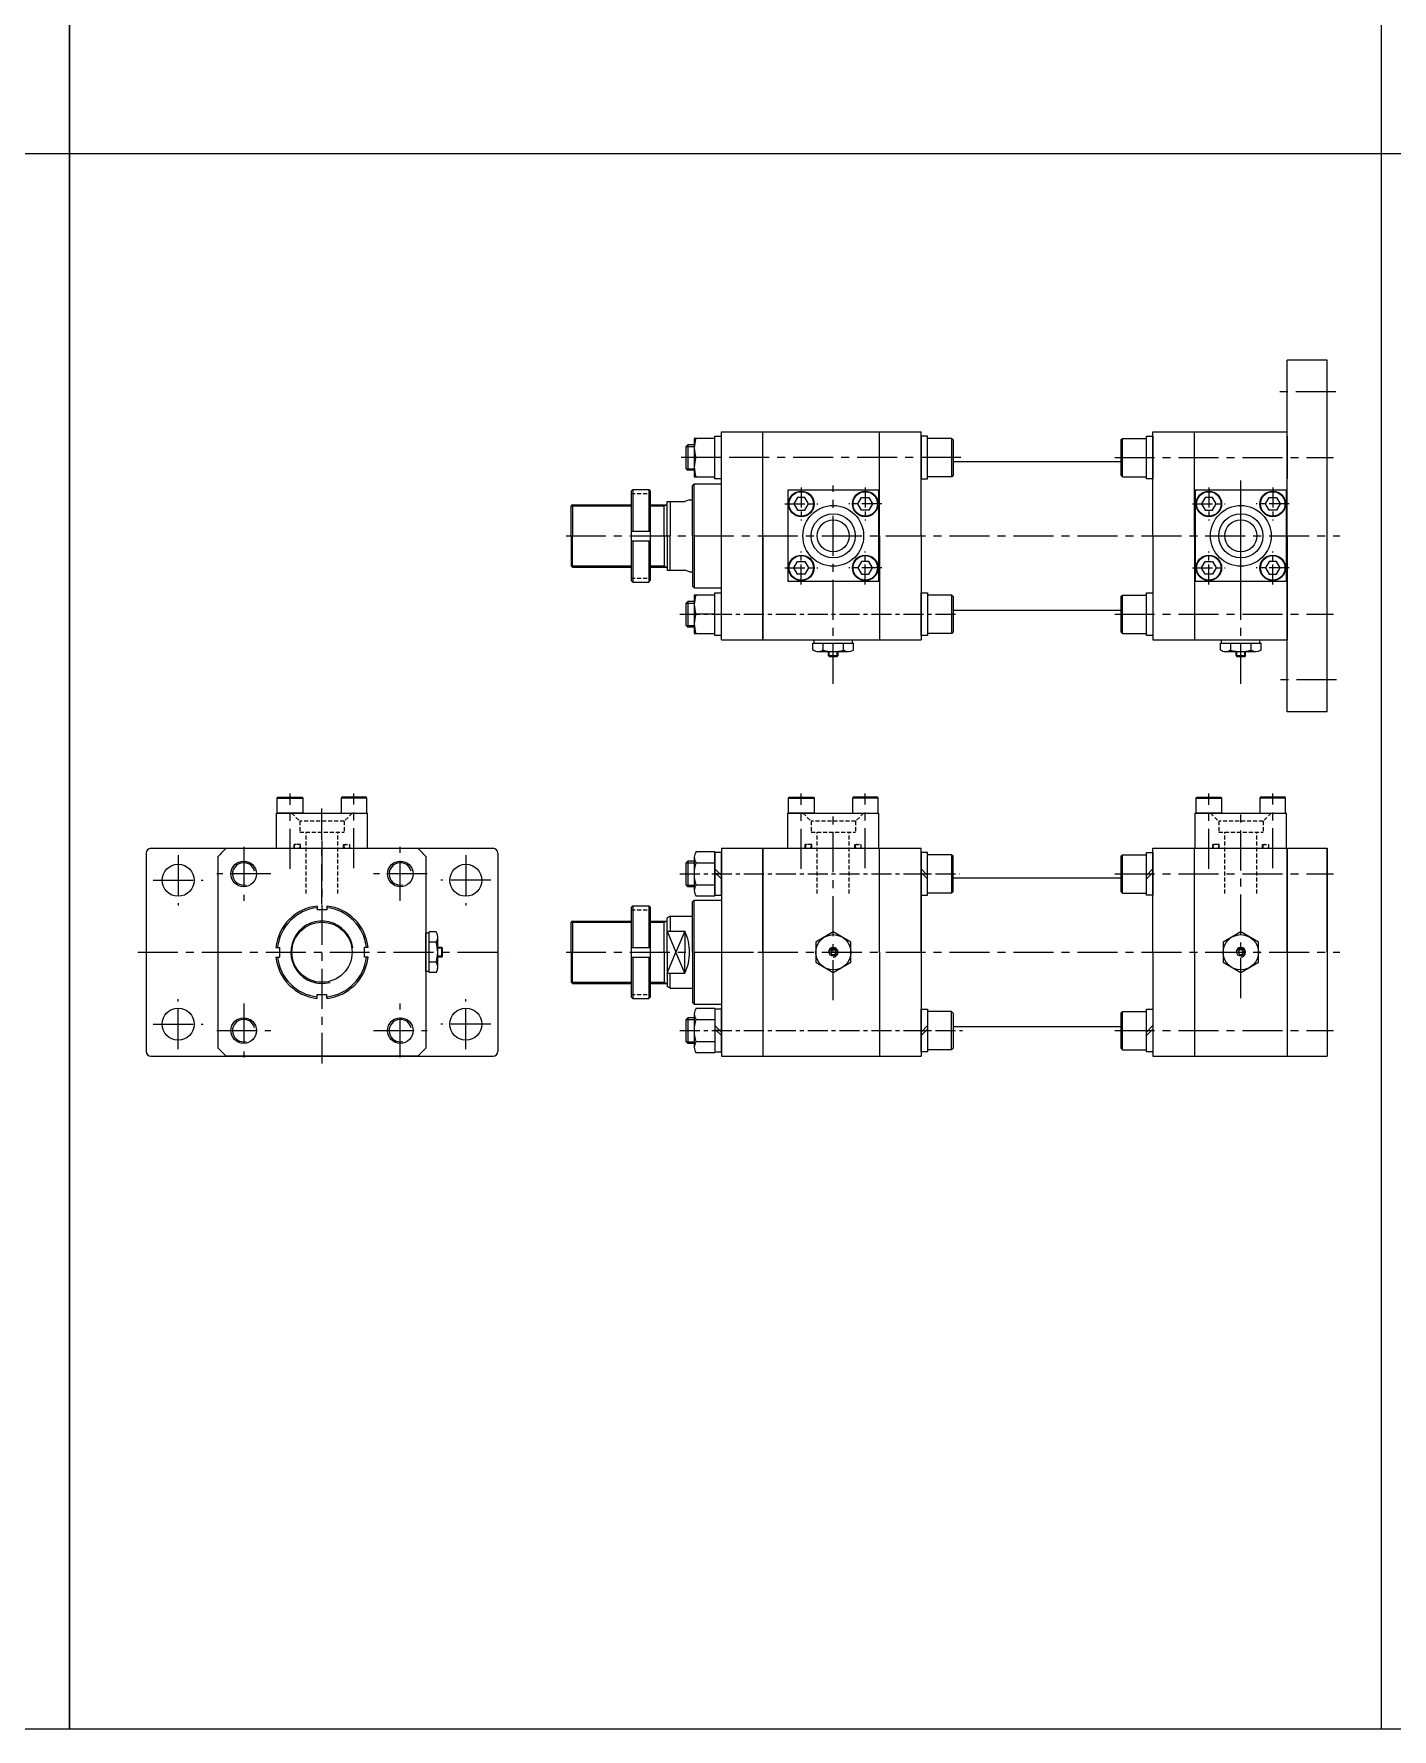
# Model space of a CAD drawing. Extents: x -819 to 9283, y 0 to 5329.
# Drawn here: x 2591 to 3441, y 3208 to 4268 of the extents above; entities that cross this region are included whole.
import ezdxf

# ---------------------------------------------------------------- set-up
doc = ezdxf.new("R2010")
doc.units = 0
doc.header["$LTSCALE"] = 10
doc.header["$MEASUREMENT"] = 0
for name, pattern in [('CENTER', [2, 1.25, -0.25, 0.25, -0.25]), ('CENTERX2', [4, 2.5, -0.5, 0.5, -0.5]), ('HIDDEN', [0.375, 0.25, -0.125])]:
    doc.linetypes.add(name, pattern=pattern)
doc.layers.get('0').update_dxf_attribs({"linetype": 'CONTINUOUS'})
doc.layers.get('DEFPOINTS').update_dxf_attribs({"linetype": 'CONTINUOUS'})
for name, color, linetype in [('CEN', 1, 'CENTERX2'), ('CENTER', 1, 'CENTER'), ('DIM', 2, 'CONTINUOUS'), ('ML', 7, 'CONTINUOUS')]:
    doc.layers.add(name, color=color, linetype=linetype)

msp = doc.modelspace()

# ---------------------------------------------------------------- linework, layer by layer
for p, q in [((2613, 3208.2), (2613, 5328.6)), ((3434, 3208.2), (3434, 5328.6)), ((2613, 5178.6), (2613, 3208.2)), ((5585.1, 4193.4), (0, 4193.4)), ((3087.9, 3879.6), (3088.4, 3879.1)), ((3087.9, 3879.6), (3093.9, 3879.6)), ((3088.4, 3879.1), (3093.4, 3879.1)), ((3093.9, 3879.6), (3093.4, 3879.1)), ((3342.9, 3879.6), (3343.4, 3879.1)), ((3342.9, 3879.6), (3348.9, 3879.6)), ((3343.4, 3879.1), (3348.4, 3879.1)), ((3348.9, 3879.6), (3348.4, 3879.1)), ((2845.9, 3691.1), (2845.9, 3697.1)), ((2845.9, 3697.1), (2846.4, 3696.6)), ((2845.9, 3691.1), (2846.4, 3691.6)), ((2846.4, 3691.6), (2846.4, 3696.6)), ((5585.1, 3208.2), (0, 3208.2))]:
    msp.add_line(p, q)
at = {"color": 7, "linetype": 'Continuous'}
for p, q in [((3078.2, 3883.1), (3078.2, 3887.5)), ((3078.2, 3887.5), (3090.9, 3887.5)), ((3078.9, 3889.5), (3102.9, 3889.5)), ((3078.9, 3887.5), (3078.9, 3889.5)), ((3081.4, 3882.1), (3100.4, 3882.1)), ((3084.6, 3883.1), (3084.6, 3887.5)), ((3088.4, 3879.1), (3088.4, 3882.1)), ((3090.9, 3887.5), (3103.6, 3887.5)), ((3093.4, 3879.1), (3093.4, 3882.1)), ((3097.3, 3883.1), (3097.3, 3887.5)), ((3102.9, 3887.5), (3102.9, 3889.5)), ((3103.6, 3883.1), (3103.6, 3887.5)), ((3333.2, 3883.1), (3333.2, 3887.5)), ((3333.2, 3887.5), (3345.9, 3887.5)), ((3333.9, 3889.5), (3357.9, 3889.5)), ((3333.9, 3887.5), (3333.9, 3889.5)), ((3336.4, 3882.1), (3355.4, 3882.1)), ((3339.6, 3883.1), (3339.6, 3887.5)), ((3343.4, 3879.1), (3343.4, 3882.1)), ((3345.9, 3887.5), (3358.6, 3887.5)), ((3348.4, 3879.1), (3348.4, 3882.1)), ((3352.3, 3883.1), (3352.3, 3887.5)), ((3357.9, 3887.5), (3357.9, 3889.5)), ((3358.6, 3883.1), (3358.6, 3887.5)), ((2836, 3682.1), (2836, 3706.1)), ((2838, 3706.1), (2836, 3706.1)), ((2842.4, 3706.8), (2838, 3706.8)), ((2838, 3694.1), (2838, 3706.8)), ((2842.4, 3700.5), (2838, 3700.5)), ((2843.4, 3684.6), (2843.4, 3703.6)), ((2838, 3681.4), (2838, 3694.1)), ((2846.4, 3696.6), (2843.4, 3696.6)), ((2846.4, 3691.6), (2843.4, 3691.6)), ((2838, 3682.1), (2836, 3682.1)), ((2842.4, 3687.8), (2838, 3687.8)), ((2842.4, 3681.4), (2838, 3681.4))]:
    msp.add_line(p, q, dxfattribs=at)
at = {"color": 3}
for p, q in [((3087.9, 3879.6), (3087.9, 3882.1)), ((3093.9, 3879.6), (3093.9, 3882.1)), ((3342.9, 3879.6), (3342.9, 3882.1)), ((3348.9, 3879.6), (3348.9, 3882.1)), ((2845.9, 3697.1), (2843.4, 3697.1)), ((2845.9, 3691.1), (2843.4, 3691.1))]:
    msp.add_line(p, q, dxfattribs=at)
at = {"color": 7, "linetype": 'Continuous'}
for points in [[(3079.9, 3687.8), (3090.9, 3681.4), (3101.9, 3687.8), (3101.9, 3700.5), (3090.9, 3706.8), (3079.9, 3700.5)], [(3334.9, 3687.8), (3345.9, 3681.4), (3356.9, 3687.8), (3356.9, 3700.5), (3345.9, 3706.8), (3334.9, 3700.5)], [(3090.1, 3695.6), (3089.2, 3694.1), (3090.1, 3692.6), (3091.8, 3692.6), (3092.7, 3694.1), (3091.8, 3695.6)], [(3345.1, 3695.6), (3344.2, 3694.1), (3345.1, 3692.6), (3346.8, 3692.6), (3347.7, 3694.1), (3346.8, 3695.6)]]:
    msp.add_lwpolyline(points, close=True, dxfattribs=at)
for centre, radius in [((3090.9, 3694.1), 11), ((3345.9, 3694.1), 11), ((3090.9, 3694.1), 2.5), ((3345.9, 3694.1), 2.5)]:
    msp.add_circle(centre, radius, dxfattribs=at)
for centre, radius, start, end in [((3081.4, 3887.8), 5.62, 235.6158, 270), ((3081.4, 3887.8), 5.62, 235.6158, 304.3842), ((3090.9, 3903.1), 21, 252.412, 270), ((3090.9, 3903.1), 21, 270, 287.588), ((3100.4, 3887.8), 5.62, 235.6158, 304.3842), ((3336.4, 3887.8), 5.62, 235.6158, 270), ((3336.4, 3887.8), 5.62, 235.6158, 304.3842), ((3345.9, 3903.1), 21, 252.412, 270), ((3345.9, 3903.1), 21, 270, 287.588), ((3355.4, 3887.8), 5.62, 235.6158, 304.3842), ((2837.8, 3703.6), 5.62, 325.6158, 34.3842), ((2822.4, 3694.1), 21, 0, 17.588), ((2822.4, 3694.1), 21, 342.412, 0), ((2837.8, 3684.6), 5.62, 325.6158, 34.3842), ((2837.8, 3684.6), 5.62, 325.6158, 0)]:
    msp.add_arc(centre, radius, start, end, dxfattribs=at)
at = {"layer": 'CEN'}
for p, q in [((3405.3, 4044.5), (3369.4, 4044.5)), ((3170.8, 4003.5), (2995.8, 4003.5)), ((3267, 4003.5), (3403.9, 4003.5)), ((3345.9, 3924.1), (3345.9, 3993.4)), ((3090.9, 3862), (3090.9, 3986.1)), ((3345.9, 3862), (3345.9, 3986.1)), ((3345.9, 3954.5), (3345.9, 3954.6)), ((2923.7, 3954.5), (3407.9, 3954.5)), ((3345.9, 3954.5), (3345.9, 3954.4)), ((3267, 3905.5), (3403.9, 3905.5)), ((3405.8, 3864.5), (3368.3, 3864.5)), ((2751, 3746.3), (2751, 3793.4)), ((2791, 3746.6), (2791, 3793.4)), ((3070.9, 3746.3), (3070.9, 3793.4)), ((3110.9, 3746.6), (3110.9, 3793.4)), ((3325.9, 3746.3), (3325.9, 3793.4)), ((3365.9, 3746.6), (3365.9, 3793.4)), ((2771, 3724.1), (2771, 3783.9)), ((3090.9, 3664.1), (3090.9, 3783.9)), ((3345.9, 3665.3), (3345.9, 3784.5)), ((2771, 3763.7), (2771, 3624.5)), ((2681, 3754.8), (2681, 3723.4)), ((2722, 3760), (2722, 3726.3)), ((2820, 3726.3), (2820, 3760)), ((2861, 3754.8), (2861, 3723.4)), ((2738.9, 3743.1), (2705.2, 3743.1)), ((2836.9, 3743.1), (2803.2, 3743.1)), ((3267, 3743.1), (3403.9, 3743.1)), ((2665.3, 3739.1), (2696.7, 3739.1)), ((2876.7, 3739.1), (2845.3, 3739.1)), ((2655.8, 3694.1), (2885.9, 3694.1)), ((2923.7, 3694.1), (3407.9, 3694.1)), ((3015.9, 3694.1), (3053, 3694.1)), ((2681, 3633.4), (2681, 3664.8)), ((2722, 3662), (2722, 3628.3)), ((2820, 3628.3), (2820, 3662)), ((2861, 3633.4), (2861, 3664.8)), ((2665.3, 3649.1), (2696.7, 3649.1)), ((2876.7, 3649.1), (2845.3, 3649.1)), ((2705.2, 3645.1), (2738.9, 3645.1)), ((2803.2, 3645.1), (2836.9, 3645.1)), ((3267, 3645.1), (3403.9, 3645.1))]:
    msp.add_line(p, q, dxfattribs=at)
at = {"layer": 'CENTER'}
for p, q in [((3070.9, 3984.8), (3070.9, 3964.2)), ((3110.9, 3984.8), (3110.9, 3964.2)), ((3325.9, 3984.8), (3325.9, 3964.2)), ((3365.9, 3984.8), (3365.9, 3964.2)), ((3060.6, 3974.5), (3081.2, 3974.5)), ((3121.2, 3974.5), (3100.6, 3974.5)), ((3315.6, 3974.5), (3336.2, 3974.5)), ((3376.2, 3974.5), (3355.6, 3974.5)), ((3070.9, 3924.2), (3070.9, 3944.8)), ((3110.9, 3924.2), (3110.9, 3944.8)), ((3325.9, 3924.2), (3325.9, 3944.8)), ((3365.9, 3924.2), (3365.9, 3944.8)), ((3060.6, 3934.5), (3081.2, 3934.5)), ((3121.2, 3934.5), (3100.6, 3934.5)), ((3315.6, 3934.5), (3336.2, 3934.5)), ((3376.2, 3934.5), (3355.6, 3934.5)), ((2994.9, 3905.5), (3169, 3905.5)), ((2994.9, 3743.1), (3170, 3743.1)), ((3021, 3743.1), (3016.8, 3743.1)), ((3145.8, 3743.1), (3150, 3743.1)), ((2994.9, 3645.1), (3171.7, 3645.1)), ((3021, 3645.1), (3016.8, 3645.1)), ((3145.8, 3645.1), (3150, 3645.1))]:
    msp.add_line(p, q, dxfattribs=at)
at = {"layer": 'DEFPOINTS', "color": 0, "linetype": 'ByBlock'}
msp.add_point((2986.9, 3672.6), dxfattribs=at)
at = {"layer": 'DIM'}
for p, q in [((2998.9, 4010.5), (3003.9, 4010.5)), ((2998.9, 3996.5), (3003.9, 3996.5)), ((2926.9, 3973.3), (2964.4, 3973.3)), ((2976.4, 3973.3), (2985.2, 3973.3)), ((2985.2, 3973.3), (2986.5, 3974)), ((2926.9, 3935.8), (2964.4, 3935.8)), ((2976.4, 3935.8), (2985.2, 3935.8)), ((2985.2, 3935.8), (2986.5, 3935)), ((2998.9, 3912.5), (3003.9, 3912.5)), ((2998.9, 3898.5), (3003.9, 3898.5)), ((2998.9, 3750.1), (3003.9, 3750.1)), ((2998.9, 3736.1), (3003.9, 3736.1)), ((2926.9, 3712.9), (2964.4, 3712.9)), ((2976.4, 3712.9), (2985.2, 3712.9)), ((2985.2, 3712.9), (2986.5, 3713.6)), ((2986.9, 3707.2), (2992.5, 3694.1)), ((2998, 3707.2), (2992.5, 3694.1)), ((2986.9, 3681), (2992.5, 3694.1)), ((2998, 3681), (2992.5, 3694.1)), ((2926.9, 3675.4), (2964.4, 3675.4)), ((2976.4, 3675.4), (2985.2, 3675.4)), ((2985.2, 3675.4), (2986.5, 3674.6)), ((2998.9, 3652.1), (3003.9, 3652.1)), ((2998.9, 3638.1), (3003.9, 3638.1))]:
    msp.add_line(p, q, dxfattribs=at)
for centre, radius, start, end in [((2722, 3743.1), 7, 14.9954, 282.3646), ((2820, 3743.1), 7, 14.9954, 282.3646), ((2771, 3694.1), 19.5, 7.8451, 284.9316), ((3090.9, 3694.1), 3, 270, 180), ((3345.9, 3694.1), 3, 270, 180), ((2722, 3645.1), 7, 14.9954, 282.3646), ((2820, 3645.1), 7, 14.9954, 282.3646)]:
    msp.add_arc(centre, radius, start, end, dxfattribs=at)
at = {"layer": 'ML'}
for p, q in [((3399.9, 4064.5), (3374.9, 4064.5)), ((3374.9, 3844.5), (3374.9, 4064.5)), ((3399.9, 3844.5), (3399.9, 4064.5)), ((3020.9, 4019.5), (3145.9, 4019.5)), ((3020.9, 3889.5), (3020.9, 4019.5)), ((3046.9, 4019.5), (3145.9, 4019.5)), ((3046.9, 3954.5), (3046.9, 4019.5)), ((3046.9, 3889.5), (3046.9, 4019.5)), ((3119.9, 3954.5), (3119.9, 4019.5)), ((3145.9, 3954.5), (3145.9, 4019.5)), ((3290.9, 3954.5), (3290.9, 4019.5)), ((3290.9, 4019.5), (3374.9, 4019.5)), ((3316.9, 3954.5), (3316.9, 4019.5)), ((3374.9, 3954.5), (3374.9, 4019.5)), ((2999.9, 4011.5), (2998.9, 4010.5)), ((2998.9, 3996.5), (2998.9, 4010.5)), ((2999.9, 4011.5), (2999.9, 3995.5)), ((3003.9, 4011.5), (2999.9, 4011.5)), ((3016.9, 4016.8), (3020.9, 4016.8)), ((3016.9, 3990.2), (3016.9, 4016.8)), ((3149.9, 4016.8), (3145.9, 4016.8)), ((3145.9, 4016.8), (3145.9, 3990.2)), ((3149.9, 3990.2), (3149.9, 4016.8)), ((3165, 4015.5), (3150, 4015.5)), ((3165, 3991.5), (3165, 4015.5)), ((3166, 4014.5), (3165, 4015.5)), ((3166, 4014.5), (3166, 3992.5)), ((3270.9, 4014.5), (3271.9, 4015.5)), ((3270.9, 4014.5), (3270.9, 3992.5)), ((3271.9, 4015.5), (3286.9, 4015.5)), ((3271.9, 3991.5), (3271.9, 4015.5)), ((3286.9, 4016.8), (3290.9, 4016.8)), ((3286.9, 3990.2), (3286.9, 4016.8)), ((3290.9, 4016.8), (3290.9, 3990.2)), ((3374.9, 4016.8), (3374.9, 3990.2)), ((3016.9, 4003.5), (3005, 4003.5)), ((3166, 4001), (3270.9, 4001)), ((2998.9, 3996.5), (2999.9, 3995.5)), ((3003.9, 3995.5), (2999.9, 3995.5)), ((3002.9, 3986), (3003.9, 3987)), ((3003.9, 3954.5), (3003.9, 3987)), ((3003.9, 3987), (3020.9, 3987)), ((3020.9, 3990.2), (3016.9, 3990.2)), ((3145.9, 3990.2), (3149.9, 3990.2)), ((3165, 3991.5), (3150, 3991.5)), ((3166, 3992.5), (3165, 3991.5)), ((3270.9, 3992.5), (3271.9, 3991.5)), ((3271.9, 3991.5), (3286.9, 3991.5)), ((3290.9, 3990.2), (3286.9, 3990.2)), ((2965.4, 3983.5), (2964.4, 3982.5)), ((2964.4, 3982.5), (2964.4, 3926.5)), ((2965.4, 3983.5), (2975.4, 3983.5)), ((2965.4, 3983.5), (2965.4, 3957.5)), ((2975.4, 3983.5), (2976.4, 3982.5)), ((2975.4, 3983.5), (2975.4, 3957.5)), ((2976.4, 3982.5), (2976.4, 3926.5)), ((2986.9, 3954.5), (2986.9, 3976)), ((2986.9, 3976), (2998, 3976)), ((2988.9, 3976), (2988.9, 3954.5)), ((3001, 3977), (2998, 3976)), ((3001, 3977), (3002.9, 3977)), ((3002.9, 3954.5), (3002.9, 3986)), ((3119.4, 3983), (3062.4, 3983)), ((3062.4, 3983), (3062.4, 3926)), ((3119.4, 3926), (3119.4, 3983)), ((3317.4, 3983), (3317.4, 3926)), ((3374.4, 3983), (3317.4, 3983)), ((3374.4, 3926), (3374.4, 3983)), ((2927.7, 3974), (2926.9, 3973.3)), ((2926.9, 3954.5), (2926.9, 3973.3)), ((2927.7, 3974), (2927.7, 3954.5)), ((2927.7, 3974), (2964.4, 3974)), ((2976.4, 3974), (2986.9, 3974)), ((2985.2, 3954.5), (2985.2, 3974)), ((2964.4, 3957.5), (2976.4, 3957.5)), ((2926.9, 3954.5), (2926.9, 3935.8)), ((2927.7, 3935), (2927.7, 3954.5)), ((2964.4, 3951.5), (2976.4, 3951.5)), ((2965.4, 3951.5), (2965.4, 3925.5)), ((2975.4, 3951.5), (2975.4, 3925.5)), ((2985.2, 3954.5), (2985.2, 3935)), ((2986.9, 3954.5), (2986.9, 3933)), ((2988.9, 3933), (2988.9, 3954.5)), ((3002.9, 3954.5), (3002.9, 3923)), ((3003.9, 3954.5), (3003.9, 3922)), ((3046.9, 3954.5), (3046.9, 3889.5)), ((3119.9, 3954.5), (3119.9, 3889.5)), ((3145.9, 3954.5), (3145.9, 3889.5)), ((3290.9, 3954.5), (3290.9, 3889.5)), ((3316.9, 3954.5), (3316.9, 3889.5)), ((3374.9, 3954.5), (3374.9, 3889.5)), ((2927.7, 3935), (2926.9, 3935.8)), ((2927.7, 3935), (2964.4, 3935)), ((2976.4, 3935), (2986.9, 3935)), ((2965.4, 3925.5), (2964.4, 3926.5)), ((2965.4, 3925.5), (2975.4, 3925.5)), ((2975.4, 3925.5), (2976.4, 3926.5)), ((2986.9, 3933), (2998, 3933)), ((3001, 3932), (2998, 3933)), ((3001, 3932), (3002.9, 3932)), ((3001, 3932), (3002.9, 3932)), ((3002.9, 3923), (3003.9, 3922)), ((3119.4, 3926), (3062.4, 3926)), ((3374.4, 3926), (3317.4, 3926)), ((2999.9, 3913.5), (2998.9, 3912.5)), ((2998.9, 3898.5), (2998.9, 3912.5)), ((2999.9, 3913.5), (2999.9, 3897.5)), ((3003.9, 3913.5), (2999.9, 3913.5)), ((3003.9, 3922), (3020.9, 3922)), ((3016.9, 3892.2), (3016.9, 3918.8)), ((3016.9, 3918.8), (3020.9, 3918.8)), ((3145.9, 3918.8), (3149.9, 3918.8)), ((3145.9, 3892.2), (3145.9, 3918.8)), ((3149.9, 3918.8), (3149.9, 3892.2)), ((3165, 3917.5), (3150, 3917.5)), ((3165, 3893.5), (3165, 3917.5)), ((3166, 3916.5), (3165, 3917.5)), ((3166, 3916.5), (3166, 3894.5)), ((3270.9, 3916.5), (3271.9, 3917.5)), ((3270.9, 3916.5), (3270.9, 3894.5)), ((3271.9, 3917.5), (3286.9, 3917.5)), ((3271.9, 3893.5), (3271.9, 3917.5)), ((3286.9, 3918.8), (3290.9, 3918.8)), ((3286.9, 3892.2), (3286.9, 3918.8)), ((3290.9, 3918.8), (3290.9, 3892.2)), ((3374.9, 3918.8), (3374.9, 3892.2)), ((3016.9, 3905.5), (3005, 3905.5)), ((3166, 3908), (3270.9, 3908)), ((2998.9, 3898.5), (2999.9, 3897.5)), ((3003.9, 3897.5), (2999.9, 3897.5)), ((3020.9, 3892.2), (3016.9, 3892.2)), ((3149.9, 3892.2), (3145.9, 3892.2)), ((3165, 3893.5), (3150, 3893.5)), ((3166, 3894.5), (3165, 3893.5)), ((3270.9, 3894.5), (3271.9, 3893.5)), ((3271.9, 3893.5), (3286.9, 3893.5)), ((3290.9, 3892.2), (3286.9, 3892.2)), ((3020.9, 3889.5), (3145.9, 3889.5)), ((3046.9, 3889.5), (3145.9, 3889.5)), ((3290.9, 3889.5), (3374.9, 3889.5)), ((3399.9, 3844.5), (3374.9, 3844.5)), ((2743, 3790.5), (2743.4, 3791.1)), ((2743, 3790.5), (2759, 3790.5)), ((2743, 3781.1), (2743, 3790.5)), ((2743.4, 3791.1), (2758.7, 3791.1)), ((2758.7, 3791.1), (2759, 3790.5)), ((2759, 3790.5), (2759, 3781.1)), ((2783.4, 3791.1), (2783, 3790.5)), ((2799, 3790.5), (2783, 3790.5)), ((2783, 3790.5), (2783, 3781.1)), ((2798.7, 3791.1), (2783.4, 3791.1)), ((2799, 3790.5), (2798.7, 3791.1)), ((2799, 3781.1), (2799, 3790.5)), ((3062.9, 3790.5), (3063.3, 3791.1)), ((3062.9, 3781.1), (3062.9, 3790.5)), ((3062.9, 3790.5), (3078.9, 3790.5)), ((3063.3, 3791.1), (3078.6, 3791.1)), ((3078.6, 3791.1), (3078.9, 3790.5)), ((3078.9, 3790.5), (3078.9, 3781.1)), ((3103.3, 3791.1), (3102.9, 3790.5)), ((3118.9, 3790.5), (3102.9, 3790.5)), ((3102.9, 3790.5), (3102.9, 3781.1)), ((3118.6, 3791.1), (3103.3, 3791.1)), ((3118.9, 3790.5), (3118.6, 3791.1)), ((3118.9, 3781.1), (3118.9, 3790.5)), ((3317.9, 3790.5), (3318.3, 3791.1)), ((3317.9, 3790.5), (3333.9, 3790.5)), ((3317.9, 3781.1), (3317.9, 3790.5)), ((3318.3, 3791.1), (3333.6, 3791.1)), ((3333.6, 3791.1), (3333.9, 3790.5)), ((3333.9, 3790.5), (3333.9, 3781.1)), ((3358.3, 3791.1), (3357.9, 3790.5)), ((3373.9, 3790.5), (3357.9, 3790.5)), ((3357.9, 3790.5), (3357.9, 3781.1)), ((3373.6, 3791.1), (3358.3, 3791.1)), ((3373.9, 3790.5), (3373.6, 3791.1)), ((3373.9, 3781.1), (3373.9, 3790.5)), ((2742.5, 3781.1), (2799.5, 3781.1)), ((2742.5, 3759.1), (2742.5, 3781.1)), ((2759, 3781.1), (2743, 3781.1)), ((2799.5, 3759.1), (2799.5, 3781.1)), ((3062.4, 3781.1), (3119.4, 3781.1)), ((3062.4, 3759.1), (3062.4, 3781.1)), ((3078.9, 3781.1), (3062.9, 3781.1)), ((3119.4, 3759.1), (3119.4, 3781.1)), ((3317.4, 3781.1), (3374.4, 3781.1)), ((3317.4, 3759.1), (3317.4, 3781.1)), ((3333.9, 3781.1), (3317.9, 3781.1)), ((3374.4, 3759.1), (3374.4, 3781.1)), ((2661, 3756.1), (2661, 3632.1)), ((2664, 3759.1), (2878, 3759.1)), ((2706, 3634.2), (2706, 3754.1)), ((2711.1, 3759.1), (2831, 3759.1)), ((2836, 3754.1), (2836, 3634.2)), ((2881, 3756.1), (2881, 3632.1)), ((3003.9, 3753.5), (3003.9, 3732.7)), ((3016.9, 3757), (3005, 3757)), ((3016.9, 3729.3), (3016.9, 3757)), ((3020.9, 3759.1), (3145.9, 3759.1)), ((3020.9, 3759.1), (3020.9, 3629.1)), ((3020.9, 3759.1), (3046.9, 3759.1)), ((3046.9, 3694.1), (3046.9, 3759.1)), ((3046.9, 3759.1), (3046.9, 3629.1)), ((3119.9, 3694.1), (3119.9, 3759.1)), ((3145.9, 3694.1), (3145.9, 3759.1)), ((3145.9, 3755.1), (3145.9, 3633.1)), ((3164.9, 3755.1), (3149.9, 3755.1)), ((3164.9, 3755.1), (3164.9, 3731.1)), ((3165.9, 3754.1), (3164.9, 3755.1)), ((3165.9, 3732.1), (3165.9, 3754.1)), ((3270.9, 3754.1), (3271.9, 3755.1)), ((3270.9, 3754.1), (3270.9, 3732.1)), ((3271.9, 3755.1), (3286.9, 3755.1)), ((3271.9, 3731.1), (3271.9, 3755.1)), ((3290.9, 3694.1), (3290.9, 3759.1)), ((3290.9, 3759.1), (3374.9, 3759.1)), ((3316.9, 3694.1), (3316.9, 3759.1)), ((3374.9, 3694.1), (3374.9, 3759.1)), ((3374.9, 3759.1), (3374.9, 3629.1)), ((3374.9, 3759.1), (3399.9, 3759.1)), ((3399.9, 3694.1), (3399.9, 3759.1)), ((3399.9, 3759.1), (3399.9, 3629.1)), ((2999.9, 3751.1), (2998.9, 3750.1)), ((2998.9, 3736.1), (2998.9, 3750.1)), ((3003.9, 3751.1), (2999.9, 3751.1)), ((2999.9, 3751.1), (2999.9, 3735.1)), ((3005, 3750), (3016.9, 3750)), ((3020.9, 3742.2), (3016.9, 3746.2)), ((3020.9, 3740), (3016.9, 3744)), ((3145.9, 3746.2), (3149.9, 3742.2)), ((3145.9, 3744), (3149.9, 3740)), ((3286.9, 3742.2), (3290.9, 3746.2)), ((3286.9, 3740), (3290.9, 3744)), ((2998.9, 3736.1), (2999.9, 3735.1)), ((3003.9, 3735.1), (2999.9, 3735.1)), ((3005, 3736.2), (3016.9, 3736.2)), ((3165.9, 3732.1), (3164.9, 3731.1)), ((3165.9, 3740.6), (3270.9, 3740.6)), ((3270.9, 3732.1), (3271.9, 3731.1)), ((2768, 3723), (2768, 3720.6)), ((2774, 3723), (2774, 3720.6)), ((2965.4, 3723.1), (2964.4, 3722.1)), ((2964.4, 3722.1), (2964.4, 3666.1)), ((2965.4, 3723.1), (2975.4, 3723.1)), ((2965.4, 3723.1), (2965.4, 3697.1)), ((2975.4, 3723.1), (2976.4, 3722.1)), ((2975.4, 3723.1), (2975.4, 3697.1)), ((2976.4, 3722.1), (2976.4, 3666.1)), ((3002.9, 3725.6), (3003.9, 3726.6)), ((3002.9, 3694.1), (3002.9, 3725.6)), ((3003.9, 3694.1), (3003.9, 3726.6)), ((3003.9, 3726.6), (3020.9, 3726.6)), ((3005, 3729.3), (3016.9, 3729.3)), ((3164.9, 3731.1), (3149.9, 3731.1)), ((3271.9, 3731.1), (3286.9, 3731.1)), ((2774, 3720.6), (2768, 3720.6)), ((2927.7, 3713.6), (2926.9, 3712.9)), ((2926.9, 3694.1), (2926.9, 3712.9)), ((2927.7, 3713.6), (2964.4, 3713.6)), ((2927.7, 3713.6), (2927.7, 3694.1)), ((2976.4, 3713.6), (2986.9, 3713.6)), ((2985.2, 3694.1), (2985.2, 3713.6)), ((2988.9, 3716.6), (2986.9, 3715.6)), ((2986.9, 3694.1), (2986.9, 3715.6)), ((2988.9, 3716.6), (2988.9, 3707.2)), ((2988.9, 3716.6), (3002.9, 3716.6)), ((2986.9, 3707.2), (2998, 3707.2)), ((2998, 3707.2), (2998, 3694.1)), ((2742.2, 3697.1), (2744.5, 3697.1)), ((2742.2, 3691.1), (2744.5, 3691.1)), ((2744.5, 3697.1), (2744.5, 3691.1)), ((2799.9, 3697.1), (2797.5, 3697.1)), ((2797.5, 3691.1), (2797.5, 3697.1)), ((2799.9, 3691.1), (2797.5, 3691.1)), ((2926.9, 3694.1), (2926.9, 3675.4)), ((2927.7, 3674.6), (2927.7, 3694.1)), ((2964.4, 3697.1), (2976.4, 3697.1)), ((2964.4, 3691.1), (2976.4, 3691.1)), ((2965.4, 3691.1), (2965.4, 3665.1)), ((2975.4, 3691.1), (2975.4, 3665.1)), ((2985.2, 3694.1), (2985.2, 3674.6)), ((2986.9, 3694.1), (2986.9, 3672.6)), ((2998, 3681), (2998, 3694.1)), ((3002.9, 3694.1), (3002.9, 3662.6)), ((3003.9, 3694.1), (3003.9, 3661.6)), ((3046.9, 3694.1), (3046.9, 3629.1)), ((3119.9, 3694.1), (3119.9, 3629.1)), ((3145.9, 3694.1), (3145.9, 3629.1)), ((3290.9, 3694.1), (3290.9, 3629.1)), ((3316.9, 3694.1), (3316.9, 3629.1)), ((3374.9, 3694.1), (3374.9, 3629.1)), ((2986.9, 3681), (2998, 3681)), ((2988.9, 3671.6), (2988.9, 3681)), ((2927.7, 3674.6), (2926.9, 3675.4)), ((2927.7, 3674.6), (2964.4, 3674.6)), ((2976.4, 3674.6), (2986.9, 3674.6)), ((2988.9, 3671.6), (2986.9, 3672.6)), ((2988.9, 3671.6), (3002.9, 3671.6)), ((2768, 3665.3), (2768, 3667.6)), ((2768, 3667.6), (2774, 3667.6)), ((2774, 3665.3), (2774, 3667.6)), ((2774, 3666.3), (2774, 3665.3)), ((2965.4, 3665.1), (2964.4, 3666.1)), ((2965.4, 3665.1), (2975.4, 3665.1)), ((2975.4, 3665.1), (2976.4, 3666.1)), ((3002.9, 3662.6), (3003.9, 3661.6)), ((3003.9, 3661.6), (3020.9, 3661.6)), ((3016.9, 3659), (3005, 3659)), ((2999.9, 3653.1), (2998.9, 3652.1)), ((2998.9, 3638.1), (2998.9, 3652.1)), ((2999.9, 3653.1), (2999.9, 3637.1)), ((3003.9, 3653.1), (2999.9, 3653.1)), ((3003.9, 3655.5), (3003.9, 3634.7)), ((3005, 3652), (3016.9, 3652)), ((3020.9, 3644.2), (3016.9, 3648.2)), ((3145.9, 3644.2), (3149.9, 3648.2)), ((3164.9, 3657.1), (3149.9, 3657.1)), ((3164.9, 3633.1), (3164.9, 3657.1)), ((3165.9, 3656.1), (3164.9, 3657.1)), ((3165.9, 3656.1), (3165.9, 3634.1)), ((3166, 3647.6), (3270.9, 3647.6)), ((3270.9, 3656.1), (3271.9, 3657.1)), ((3270.9, 3656.1), (3270.9, 3634.1)), ((3271.9, 3657.1), (3286.9, 3657.1)), ((3271.9, 3633.1), (3271.9, 3657.1)), ((3286.9, 3644.2), (3290.9, 3648.2)), ((2998.9, 3638.1), (2999.9, 3637.1)), ((3003.9, 3637.1), (2999.9, 3637.1)), ((3005, 3638.2), (3016.9, 3638.2)), ((3020.9, 3642), (3016.9, 3646)), ((3145.9, 3642), (3149.9, 3646)), ((3286.9, 3642), (3290.9, 3646)), ((2664, 3629.1), (2878, 3629.1)), ((2831, 3629.1), (2711.1, 3629.1)), ((3005, 3631.3), (3016.9, 3631.3)), ((3020.9, 3629.1), (3145.9, 3629.1)), ((3020.9, 3629.1), (3046.9, 3629.1)), ((3164.9, 3633.1), (3149.9, 3633.1)), ((3165.9, 3634.1), (3164.9, 3633.1)), ((3270.9, 3634.1), (3271.9, 3633.1)), ((3271.9, 3633.1), (3286.9, 3633.1)), ((3290.9, 3629.1), (3374.9, 3629.1)), ((3374.9, 3629.1), (3399.9, 3629.1))]:
    msp.add_line(p, q, dxfattribs=at)
at = {"layer": 'ML', "color": 2, "linetype": 'HIDDEN'}
for p, q in [((2964.4, 3981), (2976.4, 3981)), ((2964.4, 3928), (2976.4, 3928)), ((2752, 3781.1), (2757.2, 3776)), ((2784.9, 3776), (2757.2, 3776)), ((2757.2, 3776), (2757.2, 3769.1)), ((2790, 3781.1), (2784.9, 3776)), ((2784.9, 3776), (2784.9, 3769.1)), ((3071.9, 3781.1), (3077.1, 3776)), ((3104.8, 3776), (3077.1, 3776)), ((3077.1, 3776), (3077.1, 3769.1)), ((3109.9, 3781.1), (3104.8, 3776)), ((3104.8, 3776), (3104.8, 3769.1)), ((3326.9, 3781.1), (3332.1, 3776)), ((3359.8, 3776), (3332.1, 3776)), ((3332.1, 3776), (3332.1, 3769.1)), ((3364.9, 3781.1), (3359.8, 3776)), ((3359.8, 3776), (3359.8, 3769.1)), ((2757.2, 3769.1), (2784.9, 3769.1)), ((2761, 3730.8), (2761, 3769.1)), ((2781, 3730.8), (2781, 3769.1)), ((3077.1, 3769.1), (3104.8, 3769.1)), ((3080.9, 3730.8), (3080.9, 3769.1)), ((3100.9, 3730.8), (3100.9, 3769.1)), ((3332.1, 3769.1), (3359.8, 3769.1)), ((3335.9, 3730.8), (3335.9, 3769.1)), ((3355.9, 3730.8), (3355.9, 3769.1)), ((2757.5, 3761.5), (2753.5, 3761.5)), ((2753.5, 3759.1), (2753.5, 3761.5)), ((2757.5, 3759.1), (2757.5, 3761.5)), ((2784.5, 3761.5), (2788.5, 3761.5)), ((2784.5, 3759.1), (2784.5, 3761.5)), ((2788.5, 3759.1), (2788.5, 3761.5)), ((3077.4, 3761.5), (3073.4, 3761.5)), ((3073.4, 3759.1), (3073.4, 3761.5)), ((3077.4, 3759.1), (3077.4, 3761.5)), ((3104.4, 3759.1), (3104.4, 3761.5)), ((3104.4, 3761.5), (3108.4, 3761.5)), ((3108.4, 3759.1), (3108.4, 3761.5)), ((3332.4, 3761.5), (3328.4, 3761.5)), ((3328.4, 3759.1), (3328.4, 3761.5)), ((3332.4, 3759.1), (3332.4, 3761.5)), ((3359.4, 3761.5), (3363.4, 3761.5)), ((3359.4, 3759.1), (3359.4, 3761.5)), ((3363.4, 3759.1), (3363.4, 3761.5)), ((2964.4, 3720.6), (2976.4, 3720.6)), ((2964.4, 3667.6), (2976.4, 3667.6))]:
    msp.add_line(p, q, dxfattribs=at)
at = {"layer": 'ML', "color": 2}
msp.add_line((2985.2, 3935.8), (2986.5, 3935), dxfattribs=at)
at = {"layer": 'ML'}
for points in [[(3016.9, 4015.5), (3003.9, 4015.5), (3003.9, 3991.5), (3016.9, 3991.5)], [(3016.9, 3917.5), (3003.9, 3917.5), (3003.9, 3893.5), (3016.9, 3893.5)]]:
    msp.add_lwpolyline(points, close=True, dxfattribs=at)
for points in [[(3005, 4015.5, 0.178633), (3005, 4003.5, 0.178633), (3005, 3991.5)], [(3005, 3917.5, 0.178633), (3005, 3905.5, 0.178633), (3005, 3893.5)]]:
    msp.add_lwpolyline(points, format="xyb", dxfattribs=at)
for points in [[(3068.6, 3970.5), (3073.2, 3970.5), (3075.5, 3974.5), (3073.2, 3978.5), (3068.6, 3978.5), (3066.3, 3974.5), (3068.6, 3970.5)], [(3113.2, 3970.5), (3108.6, 3970.5), (3106.3, 3974.5), (3108.6, 3978.5), (3113.2, 3978.5), (3115.5, 3974.5), (3113.2, 3970.5)], [(3323.6, 3970.5), (3328.2, 3970.5), (3330.5, 3974.5), (3328.2, 3978.5), (3323.6, 3978.5), (3321.3, 3974.5), (3323.6, 3970.5)], [(3368.2, 3970.5), (3363.6, 3970.5), (3361.3, 3974.5), (3363.6, 3978.5), (3368.2, 3978.5), (3370.5, 3974.5), (3368.2, 3970.5)], [(3068.6, 3938.5), (3073.2, 3938.5), (3075.5, 3934.5), (3073.2, 3930.5), (3068.6, 3930.5), (3066.3, 3934.5), (3068.6, 3938.5)], [(3113.2, 3938.5), (3108.6, 3938.5), (3106.3, 3934.5), (3108.6, 3930.5), (3113.2, 3930.5), (3115.5, 3934.5), (3113.2, 3938.5)], [(3323.6, 3938.5), (3328.2, 3938.5), (3330.5, 3934.5), (3328.2, 3930.5), (3323.6, 3930.5), (3321.3, 3934.5), (3323.6, 3938.5)], [(3368.2, 3938.5), (3363.6, 3938.5), (3361.3, 3934.5), (3363.6, 3930.5), (3368.2, 3930.5), (3370.5, 3934.5), (3368.2, 3938.5)], [(3020.9, 3756.4), (3016.9, 3756.4), (3016.9, 3729.8), (3020.9, 3729.8), (3020.9, 3756.4)], [(3145.9, 3729.8), (3149.9, 3729.8), (3149.9, 3756.4), (3145.9, 3756.4), (3145.9, 3729.8)], [(3286.9, 3756.4), (3290.9, 3756.4), (3290.9, 3729.8), (3286.9, 3729.8), (3286.9, 3756.4)], [(3020.9, 3658.4), (3016.9, 3658.4), (3016.9, 3631.8), (3020.9, 3631.8), (3020.9, 3658.4)], [(3145.9, 3658.4), (3149.9, 3658.4), (3149.9, 3631.8), (3145.9, 3631.8), (3145.9, 3658.4)], [(3286.9, 3658.4), (3290.9, 3658.4), (3290.9, 3631.8), (3286.9, 3631.8), (3286.9, 3658.4)]]:
    msp.add_lwpolyline(points, dxfattribs=at)
for centre, radius in [((3070.9, 3974.5), 8), ((3070.9, 3974.5), 7.65), ((3110.9, 3974.5), 8), ((3110.9, 3974.5), 7.65), ((3325.9, 3974.5), 8), ((3325.9, 3974.5), 7.65), ((3365.9, 3974.5), 8), ((3365.9, 3974.5), 7.65), ((3090.9, 3954.5), 19), ((3090.9, 3954.5), 13.8), ((3345.9, 3954.5), 19), ((3345.9, 3954.5), 13.8), ((3090.9, 3954.5), 10), ((3345.9, 3954.5), 10), ((3070.9, 3934.5), 8), ((3070.9, 3934.5), 7.65), ((3110.9, 3934.5), 8), ((3110.9, 3934.5), 7.65), ((3325.9, 3934.5), 8), ((3325.9, 3934.5), 7.65), ((3365.9, 3934.5), 8), ((3365.9, 3934.5), 7.65), ((2681, 3739.1), 10), ((2722, 3743.1), 8), ((2820, 3743.1), 8), ((2861, 3739.1), 10), ((2771, 3694.1), 18.8), ((2681, 3649.1), 10), ((2861, 3649.1), 10), ((2722, 3645.1), 8), ((2820, 3645.1), 8)]:
    msp.add_circle(centre, radius, dxfattribs=at)
for centre, radius, start, end in [((2664, 3756.1), 3, 90, 180), ((2771, 3694.1), 88.4, 132.6847, 137.3153), ((2771, 3694.1), 88.4, 42.6847, 47.3153), ((2878, 3756.1), 3, 0, 90), ((3010.1, 3753.5), 6.13, 145.6158, 214.3842), ((3026.8, 3743.1), 22.9, 162.412, 197.588), ((3010.1, 3732.7), 6.13, 145.6158, 214.3842), ((2771, 3694.1), 29, 95.9378, 174.0622), ((2771, 3694.1), 28, 96.1506, 173.8494), ((2771, 3694.1), 29, 5.9378, 84.0622), ((2771, 3694.1), 28, 6.1506, 83.8494), ((2970.8, 3694.1), 30.2, 0, 25.7665), ((2771, 3694.1), 29, 185.9378, 264.0622), ((2771, 3694.1), 28, 186.1506, 263.8494), ((2771, 3694.1), 28, 276.1506, 353.8494), ((2771, 3694.1), 29, 275.9378, 354.0622), ((2970.8, 3694.1), 30.2, 334.2335, 0), ((3010.1, 3655.5), 6.13, 145.6158, 214.3842), ((3026.8, 3645.1), 22.9, 162.412, 197.588), ((3010.1, 3634.7), 6.13, 145.6158, 214.3842), ((2664, 3632.1), 3, 180, 270), ((2771, 3694.1), 88.4, 222.6847, 227.3153), ((2771, 3694.1), 88.4, 312.6847, 317.3153), ((2878, 3632.1), 3, 270, 0)]:
    msp.add_arc(centre, radius, start, end, dxfattribs=at)
at = {"layer": 'ML', "color": 2, "linetype": 'HIDDEN'}
for centre, start, end in [((2754.7, 3760.3), 90, 270), ((2756.1, 3760.3), 270, 90), ((2785.9, 3760.3), 90, 270), ((2787.3, 3760.3), 270, 90), ((3074.6, 3760.3), 90, 270), ((3076, 3760.3), 270, 90), ((3105.8, 3760.3), 90, 270), ((3107.2, 3760.3), 270, 90), ((3329.6, 3760.3), 90, 270), ((3331, 3760.3), 270, 90), ((3360.8, 3760.3), 90, 270), ((3362.2, 3760.3), 270, 90)]:
    msp.add_arc(centre, 1.2, start, end, dxfattribs=at)

doc.saveas('drawing.dxf')
